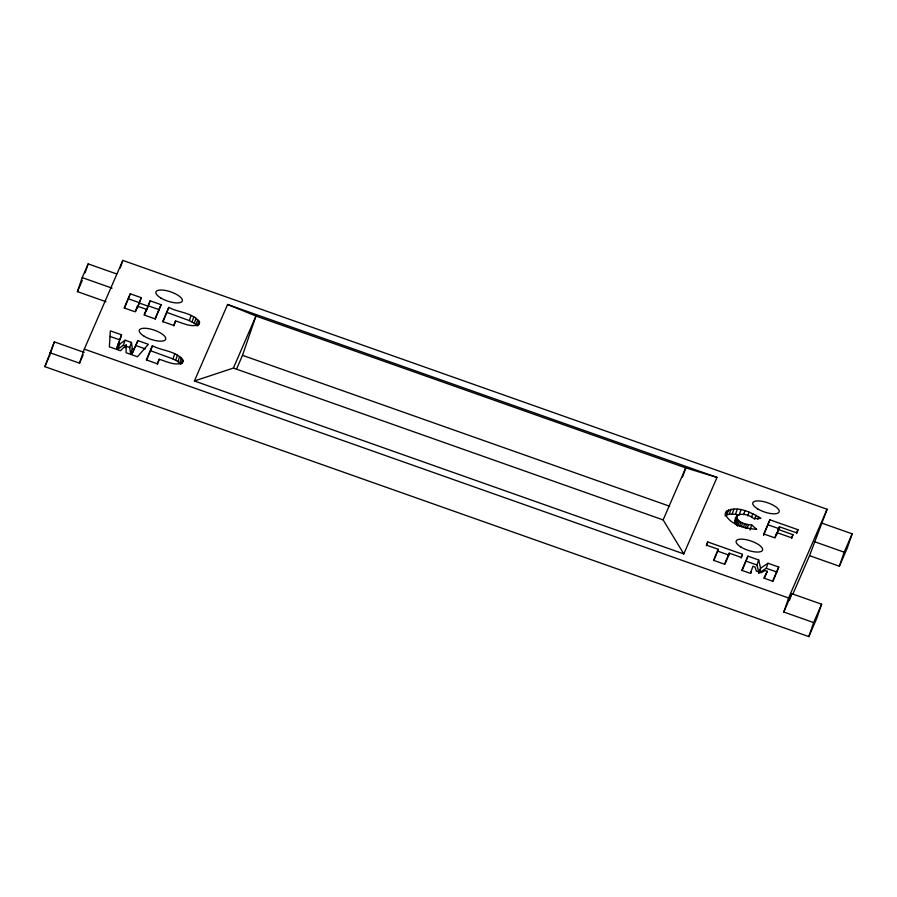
<?xml version="1.0" encoding="UTF-8"?>
<svg xmlns="http://www.w3.org/2000/svg" width="897" height="897" viewBox="0 0 897 897"><rect width="100%" height="100%" fill="white"/><g stroke="black" fill="none" stroke-linecap="round" stroke-linejoin="round"><path stroke-width="1.35" d="M183.19 360.628L182.125 363.05C174.523 365.875 166.438 361.39 159.195 359.271L157.244 363.756L146.301 359.888L152.434 345.749C161.931 351.007 176.743 350.783 183.19 360.628L182.326 363.15M199.56 322.292L198.495 324.725C190.904 327.551 182.809 323.055 175.565 320.947L173.626 325.432L162.671 321.552L168.804 307.413C178.312 312.672 193.113 312.448 199.56 322.292L198.697 324.815M109.86 336.364L119.817 339.885L121.555 334.828L110.342 330.87L109.367 346.836L120.445 350.749L126.185 345.132L126.107 352.756L137.443 356.759L148.353 344.302L137.914 340.613L131.949 354.057L130.558 353.564L129.729 347.498L131.467 342.452L125.098 340.198L119.705 344.067L117.978 349.112L116.61 348.63L119.021 342.015M737.267 519.262L735.54 524.308C731.896 510.864 747.593 513.106 753.884 518.612L760.869 518.421C751.271 512.389 735.596 504.282 725.583 512.422L725.247 514.261C730.685 525.182 745.418 528.445 756.709 529.353L751.708 524.969C746.472 524.599 736.672 522.929 736.841 516.257M750.699 573.43L751.215 571.299M821.607 604.208L813.635 622.574L783.799 612.023L791.759 593.668L821.607 604.208L816.808 618.235L808.836 636.601L44.85 366.649L54.325 341.869L84.161 352.409M49.514 355.896L54.325 341.869M105.958 301.717L77.411 291.626L82.21 277.599L88.164 263.886L116.711 273.966M85.103 272.811L88.164 263.886M49.649 352.622L79.497 363.162L84.296 349.135L122.811 260.399L827.112 509.249L809.531 555.669L793.015 593.736M120.187 268.057L122.811 260.399M124.459 308.276L130.289 293.801L141.233 297.669L139.943 301.459M117.978 349.112L123.36 345.255L125.098 340.198M135.806 311.248L137.533 306.202L146.446 309.353L144.72 314.399M141.233 297.669L137.219 307.985L139.506 302.726L128.551 298.847M125.132 347.588L125.995 345.065M125.322 347.655L126.185 345.132M130.558 353.564L132.285 348.507L131.467 342.452M150.147 300.82L146.133 311.136L150.147 300.82L161.101 304.688L155.282 319.164M131.949 354.057L137.914 340.613M146.615 360.224L152.434 345.749M162.985 321.888L168.804 307.413M157.457 364.328L159.195 359.271M173.839 325.992L175.565 320.947M182.618 359.26L180.891 364.305L177.931 361.581L172.986 358.935L174.713 353.878M175.677 360.246L177.415 355.19M198.999 320.924L197.262 325.981L194.301 323.245L189.357 320.599L191.083 315.553M177.931 361.581L179.658 356.535M192.059 321.911L193.786 316.865M179.68 362.937L181.407 357.892M194.301 323.245L196.028 318.2M196.051 324.613L197.777 319.556M236.46 369.284L242.515 355.324L255.97 316.036L227.591 304.487L194.391 380.978L683.817 553.92L717.017 477.417L227.591 304.487M682.572 477.047L685.712 467.886L717.017 477.417M706.444 545.746L707.744 541.956L742.503 554.245L741.146 557.373L729.239 553.169L724.462 564.179L713.507 560.311L718.295 549.3L706.388 545.096L707.744 541.956M725.415 514.665L726.705 510.886M724.978 515.932L726.817 514.867L728.543 509.821M726.817 514.867L729.25 514.261L730.977 509.216M718.295 549.3L713.911 560.468M729.25 514.261L732.154 514.071L733.881 509.025M732.154 514.071L735.495 514.295L737.222 509.238M734.867 522.301L736.594 517.255M737.412 515.405L735.114 521.303M735.013 523.31L736.74 518.253M740.944 509.844L739.218 514.9L735.495 514.295M736.448 525.317L738.186 520.271M737.682 526.292L739.408 521.235M727.512 558.214L729.239 553.169M739.599 525.934L740.888 522.144M743.624 514.609L744.925 510.819M741.326 526.774L742.615 522.985M743.299 527.548L744.6 523.758M747.762 515.921L749.051 512.142M745.261 528.154L746.562 524.364M747.1 528.524L748.39 524.745M751.495 517.412L752.796 513.622M749.982 530.026L751.708 524.969M741.214 558.035L742.077 555.501M754.713 519.027L756.003 515.237M757.83 519.397L758.694 516.874M742.099 570.638L747.93 556.151L758.683 559.963L760.533 568.036L758.806 573.093M763.56 535.464L769.895 519.8L797.971 529.723L796.671 533.513M758.458 570.862L756.956 565.009L758.683 559.963M758.997 573.161L760.723 568.104L767.978 563.238L778.742 567.05L772.922 581.525M775.221 537.684L776.948 532.639L791.591 537.808L792.959 534.679L778.316 529.499L776.578 534.556L779.482 526.808L796.603 532.852L797.971 529.723M760.936 571.737L766.251 568.294L767.978 563.238M747.93 556.151L741.785 570.301L750.441 573.362L752.942 566.254L755.072 567.005L756.339 571.097L761.06 572.768L765.107 570.548L767.327 571.333L764.379 578.262M791.659 538.469L792.959 534.679M783.799 612.023L788.598 597.996L827.112 509.249M789.584 600.037L791.759 593.668M808.836 636.601L813.635 622.574M809.531 555.669L839.379 566.22L844.178 552.193L852.15 533.827L822.302 523.287M852.15 533.827L847.351 547.854L839.379 566.22M121.555 334.828L116.61 348.63M44.85 366.649L48.999 357.096M77.411 291.626L82.277 280.402M79.497 363.162L83.129 354.797M130.289 293.801L124.145 307.94L135.099 311.82L137.533 306.202M146.446 309.353L144.013 314.959L154.957 318.839L161.101 304.688M194.391 380.978L233.388 368.062L255.97 316.036L685.712 467.886L663.13 519.901L683.817 553.92M724.854 564.336L726.985 559.448M769.895 519.8L763.751 533.95L774.705 537.819L776.948 532.639M778.316 529.499L779.482 526.808M778.742 567.05L772.597 581.189L763.818 578.083L767.327 571.333M82.21 277.599L112.058 288.139M148.42 305.866L159.374 309.745M167.077 312.459L189.357 320.599M768.168 524.857L779.65 528.916M138.945 302.939L147.859 306.09M814.341 541.642L844.178 552.193M242.515 355.324L669.622 506.233M233.388 368.062L663.13 519.901M136.187 345.659L145.314 348.888M150.707 350.794L172.986 358.935M717.6 551.106L729.194 555.198M746.192 561.208L756.956 565.009M766.251 568.294L777.015 572.095M118.337 343.585L119.705 344.067M123.36 345.255L129.729 347.498M132.285 348.507L133.687 349M84.296 349.135L788.598 597.996M741.124 547.181A13.926 4.877 18.9 0 0 762.506 550.253A13.926 4.877 18.9 0 0 744.499 539.4A13.926 4.877 18.9 0 0 741.124 547.181M757.73 508.924A13.926 4.877 18.9 0 0 779.112 511.996A13.926 4.877 18.9 0 0 761.105 501.154A13.926 4.877 18.9 0 0 757.73 508.924M144.26 336.285A13.926 4.877 18.9 0 0 165.642 339.358A13.926 4.877 18.9 0 0 147.635 328.504A13.926 4.877 18.9 0 0 144.26 336.285M160.866 298.028A13.926 4.877 18.9 0 0 182.248 301.112A13.926 4.877 18.9 0 0 164.229 290.258A13.926 4.877 18.9 0 0 160.866 298.028"/></g></svg>
